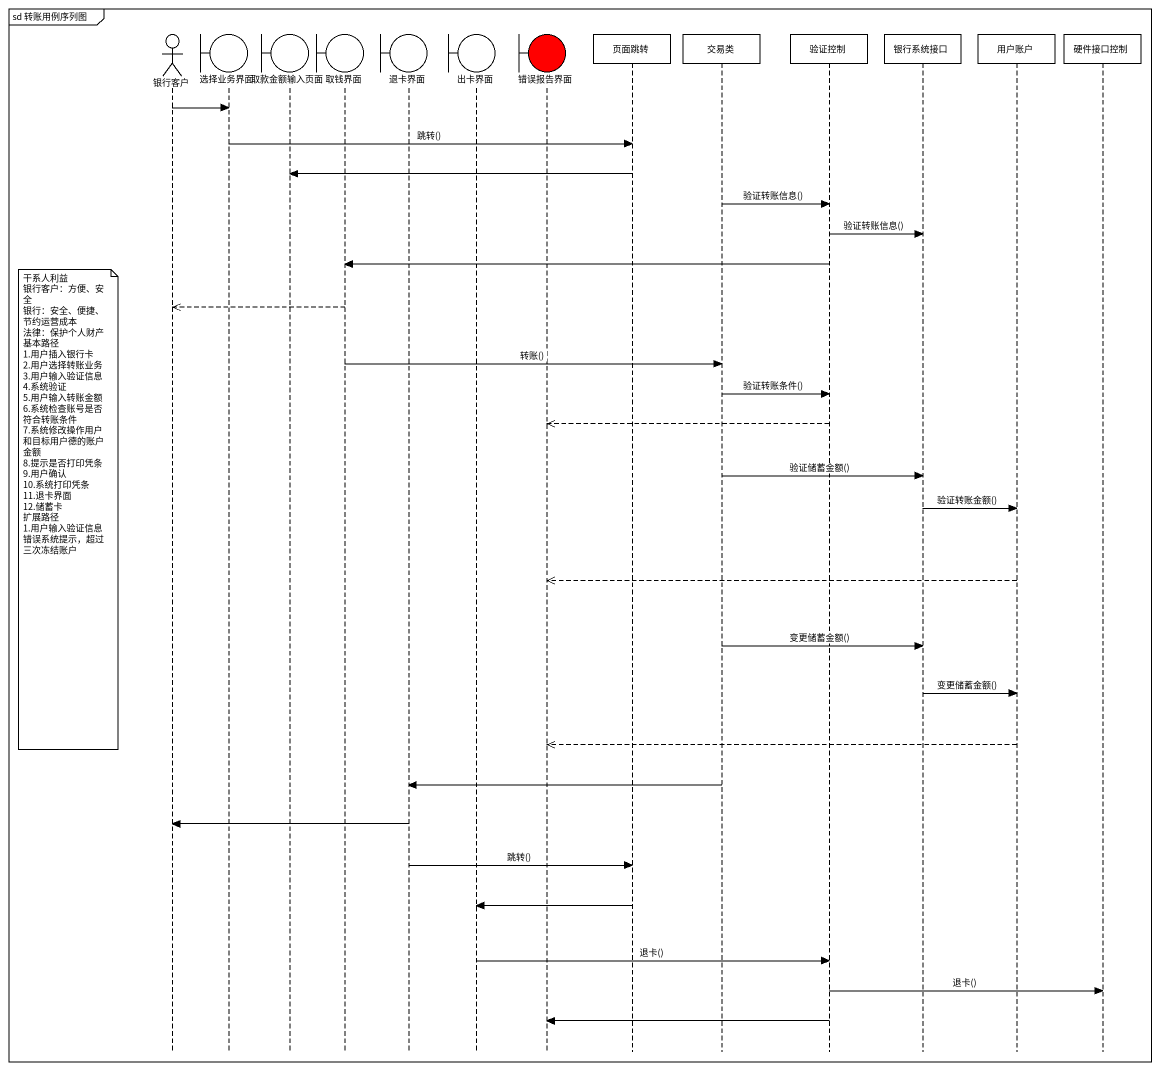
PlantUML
@startuml
mainframe sd 转账用例序列图
hide footbox
actor 银行客户
boundary 选择业务界面
boundary 取款金额输入页面
boundary 取钱界面
boundary 退卡界面
boundary 出卡界面
boundary 错误报告界面 #FF0000
participant 页面跳转
participant 交易类
participant 验证控制
participant 银行系统接口
participant 用户账户
participant 硬件接口控制

银行客户 -> 选择业务界面
选择业务界面 -> 页面跳转 : 跳转()
页面跳转 -> 取款金额输入页面
交易类 -> 验证控制 : 验证转账信息()
验证控制 -> 银行系统接口 : 验证转账信息()
验证控制 -> 取钱界面
取钱界面 -->> 银行客户
取钱界面 -> 交易类 : 转账()
交易类 -> 验证控制 : 验证转账条件()
验证控制 -->> 错误报告界面
交易类 -> 银行系统接口 : 验证储蓄金额()
银行系统接口 -> 用户账户 : 验证转账金额()
note left of 银行客户
  干系人利益
  银行客户：方便、安全
  银行：安全、便捷、节约运营成本
  法律：保护个人财产
  基本路径
  1.用户插入银行卡
  2.用户选择转账业务
  3.用户输入验证信息
  4.系统验证
  5.用户输入转账金额
  6.系统检查账号是否符合转账条件
  7.系统修改操作用户和目标用户德的账户金额
  8.提示是否打印凭条
  9.用户确认
  10.系统打印凭条
  11.退卡界面
  12.储蓄卡
  扩展路径
  1.用户输入验证信息错误系统提示，超过三次冻结账户
end note
用户账户 -->> 错误报告界面
交易类 -> 银行系统接口 : 变更储蓄金额()
银行系统接口 -> 用户账户 : 变更储蓄金额()
用户账户 -->> 错误报告界面
交易类 -> 退卡界面
退卡界面 -> 银行客户
退卡界面 -> 页面跳转 : 跳转()
页面跳转 -> 出卡界面
出卡界面 -> 验证控制 : 退卡()
验证控制 -> 硬件接口控制 : 退卡()
验证控制 -> 错误报告界面
@enduml
